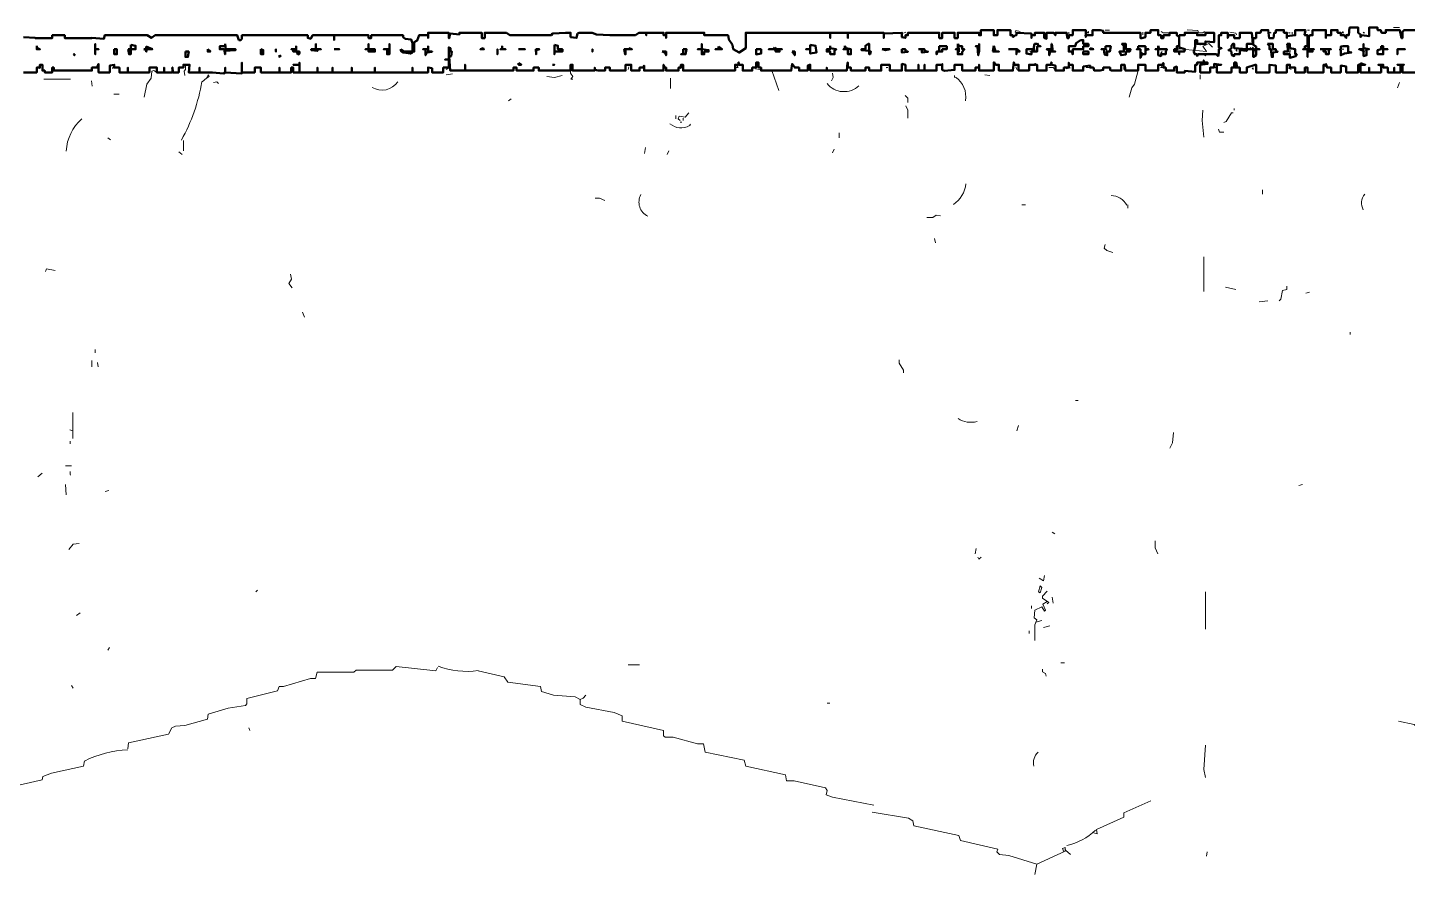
# Model space of a CAD drawing. Header units: metres. Extents: x 0.1 to 48.1, y 1.3 to 34.5.
# Drawn here: x 5.58 to 16.18, y 27.83 to 34.31 of the extents above; entities that cross this region are included whole.
import ezdxf

# ---------------------------------------------------------------- set-up
doc = ezdxf.new("R2010")
doc.units = ezdxf.units.M
for name, color, linetype, lineweight in [('P2D_GRAMMES', 7, 'Continuous', 18), ('P2D_MIKRA', 8, 'Continuous', 13), ('P2D_TOIXOI', 7, 'Continuous', 50), ('P2D_TOXA', 7, 'Continuous', 18)]:
    doc.layers.add(name, color=color, linetype=linetype, lineweight=lineweight)

msp = doc.modelspace()

# ---------------------------------------------------------------- linework, layer by layer
at = {"layer": 'P2D_GRAMMES'}
for p, q in [((14.690332, 34.270121), (14.690332, 34.196911)), ((14.726237, 34.157016), (14.726237, 34.11712)), ((11.293691, 33.979186), (11.346885, 33.82788)), ((12.698129, 33.940916), (12.698129, 33.927618)), ((5.907827, 33.914043), (5.701702, 33.914043)), ((10.662016, 33.555262), (10.668665, 33.56856)), ((6.774083, 33.442225), (6.774083, 33.362435)), ((14.028735, 32.950183), (14.028735, 32.923586)), ((5.923683, 31.354372), (5.923683, 31.154895)), ((14.624463, 29.977984), (14.624463, 29.692068)), ((13.368246, 29.75856), (13.322375, 29.74725)), ((12.734576, 28.095592), (12.738565, 28.083623)), ((13.328351, 27.890131), (13.315075, 27.810165))]:
    msp.add_line(p, q, dxfattribs=at)
for points in [[(14.283722, 34.280026), (14.299136, 34.270121), (14.405524, 34.270121)], [(14.624948, 34.173639), (14.605, 34.16699), (14.631597, 34.125013), (14.418822, 34.147042), (14.398874, 34.133743)], [(14.585052, 34.173639), (14.585052, 34.180288), (14.585052, 34.173639)], [(14.624948, 34.173639), (14.651545, 34.186937), (14.678141, 34.16034)], [(6.569384, 33.966027), (6.546152, 33.980812), (6.532853, 33.974162), (6.526204, 33.920969), (6.492958, 33.874424), (6.47301, 33.774686)], [(6.951754, 33.920969), (6.965052, 33.947565), (6.971702, 33.934267), (6.951754, 33.920969), (6.918508, 33.894372)], [(14.106974, 33.979186), (14.079712, 33.874424), (14.059764, 33.847827), (14.039817, 33.774686)], [(14.605, 33.674948), (14.598351, 33.595157), (14.611649, 33.468822)], [(14.611649, 32.55123), (14.611139, 32.464791), (14.611139, 32.285262)], [(7.596728, 32.418246), (7.603377, 32.378351), (7.583429, 32.345105), (7.610026, 32.311859)], [(5.923683, 31.214738), (5.901178, 31.221387), (5.901178, 31.221387)], [(14.238924, 30.370288), (14.238924, 30.317094), (14.259241, 30.27055)], [(13.388194, 30.104319), (13.381545, 30.064424), (13.348298, 30.084372), (13.348298, 30.084372)], [(13.408141, 29.904843), (13.374895, 29.884895), (13.394843, 29.838351), (13.388194, 29.831702), (13.368246, 29.862756), (13.315052, 29.838351), (13.308403, 29.778508), (13.328351, 29.765209), (13.315075, 29.725314), (13.315075, 29.605628)], [(13.408141, 29.984634), (13.374038, 29.944738), (13.374038, 29.93144), (13.42144, 29.898194), (13.408141, 29.885726), (13.415219, 29.892362)], [(6.346675, 28.774476), (6.353325, 28.821021), (6.659188, 28.887513), (6.685785, 28.934058), (6.712382, 28.947356), (6.785524, 28.954005), (6.958403, 29.00055), (6.965052, 29.040445), (7.117984, 29.08699), (7.250969, 29.106937), (7.260241, 29.120236), (7.260241, 29.160131), (7.49699, 29.219974), (7.510288, 29.25322), (7.543534, 29.25322), (7.74966, 29.313063), (7.789555, 29.313063), (7.802853, 29.362932), (8.08212, 29.362932), (8.102068, 29.378337), (8.381335, 29.378337), (8.407932, 29.406152), (8.713796, 29.372906), (8.727094, 29.399503)], [(9.039607, 29.372906), (9.239084, 29.326361), (9.265681, 29.286466), (9.518351, 29.25322), (9.525, 29.213325), (9.618089, 29.186728), (9.784319, 29.173429), (9.821887, 29.153482)], [(9.86411, 29.186728), (9.844162, 29.162717), (9.821887, 29.153482)], [(9.821887, 29.153482), (9.821887, 29.113586), (9.86411, 29.093639), (10.083534, 29.053743), (10.143377, 29.027147), (10.143377, 28.987251), (10.462582, 28.91411), (10.462582, 28.874215), (10.475838, 28.86294), (10.535681, 28.86294), (10.721859, 28.812234), (10.768403, 28.812234), (10.781702, 28.74788), (11.080916, 28.688037), (11.094215, 28.641492), (11.400079, 28.575), (11.406728, 28.529362), (11.466571, 28.529362), (11.705942, 28.475262), (11.719241, 28.455314), (11.712592, 28.422068), (11.759136, 28.40212), (12.078298, 28.342277)], [(16.107723, 28.987251), (16.227408, 28.960654), (16.240707, 28.947356), (16.400288, 28.900812), (16.406937, 28.887513), (16.393639, 28.874215), (16.367042, 28.880864)], [(3.78157, 27.856885), (4.072644, 27.943325), (4.099241, 27.963272), (4.10589, 27.995038), (4.159084, 27.995038), (4.385157, 28.043063), (4.398455, 28.089607), (4.717618, 28.169398), (4.724267, 28.209293), (4.764162, 28.229241), (5.03678, 28.289084), (5.043429, 28.328979), (5.176414, 28.375524), (5.335995, 28.40212), (5.362592, 28.461963), (5.688403, 28.535105), (5.695052, 28.561702), (5.761545, 28.588298), (6.007565, 28.641492), (6.014215, 28.681387)], [(14.206047, 28.375524), (13.998138, 28.282435), (13.998138, 28.249188), (13.787147, 28.156099), (13.793796, 28.122853), (13.767199, 28.129503)], [(12.065, 28.289084), (12.344267, 28.242539), (12.377513, 28.222592), (12.384162, 28.182696), (12.729921, 28.109555), (12.74322, 28.06966), (13.029136, 28.003168), (13.022487, 27.98322), (13.042435, 27.963272), (13.115576, 27.956623), (13.328351, 27.890131)], [(13.536754, 27.984859), (13.527827, 28.009817), (13.547775, 28.016466), (13.547775, 27.989869), (13.328351, 27.890131)], [(13.547775, 28.009817), (13.550435, 27.996518), (13.58767, 27.963272)]]:
    msp.add_lwpolyline(points, dxfattribs=at)
msp.add_lwpolyline([(13.354948, 30.024529), (13.341649, 29.977984), (13.354948, 29.971335), (13.368246, 30.01123)], close=True, dxfattribs=at)
at = {"layer": 'P2D_MIKRA'}
for p, q in [((12.324319, 34.273377), (12.304372, 34.266728)), ((13.57453, 34.273377), (13.57453, 34.260079)), ((13.853639, 34.28979), (13.886885, 34.28979)), ((14.14288, 34.273377), (14.14288, 34.253429)), ((15.289869, 34.273377), (15.289869, 34.260079)), ((16.067827, 34.309199), (16.114372, 34.309199)), ((12.736571, 34.153691), (12.736571, 34.120445)), ((13.308403, 34.133743), (13.275157, 34.127094)), ((13.315075, 34.147042), (13.315075, 34.133743)), ((13.866937, 34.147042), (13.860288, 34.113796)), ((14.292487, 34.127094), (14.279188, 34.107147)), ((15.143088, 34.153691), (15.143088, 34.133743)), ((15.269921, 34.16699), (15.276571, 34.127094)), ((15.402906, 34.153691), (15.429503, 34.133743)), ((15.848403, 34.133743), (15.841754, 34.113796)), ((14.851021, 34.027356), (14.85767, 33.99411)), ((5.672018, 34.020707), (5.672018, 33.99411)), ((8.840131, 33.954215), (8.793586, 33.947565)), ((10.196571, 34.007408), (10.189921, 33.987461)), ((10.514869, 33.920969), (10.514869, 33.841178)), ((10.595268, 34.014058), (10.595268, 33.99411)), ((11.167356, 33.99411), (11.200602, 33.987461)), ((12.929398, 33.947565), (12.969293, 33.940916)), ((13.16877, 34.007408), (13.175419, 33.987461)), ((13.58767, 34.000759), (13.554424, 33.99411)), ((13.707356, 34.002458), (13.740602, 34.002458)), ((13.998138, 34.014058), (13.998138, 33.987461)), ((14.585052, 33.947565), (14.585052, 33.914319)), ((15.256623, 34.000759), (15.28322, 33.987461)), ((6.067408, 33.901021), (6.074058, 33.861126)), ((16.114372, 33.887723), (16.101073, 33.847827)), ((6.240288, 33.798445), (6.280183, 33.798445)), ((9.292277, 33.761387), (9.27233, 33.748089)), ((10.557227, 33.635052), (10.557227, 33.608455)), ((10.612259, 33.615105), (10.612259, 33.595157)), ((10.588874, 33.583261), (10.602173, 33.583261)), ((11.811577, 33.502068), (11.811577, 33.462173)), ((6.193743, 33.462173), (6.213691, 33.448874)), ((10.322906, 33.389031), (10.316257, 33.342487)), ((6.738979, 33.355785), (6.765576, 33.335838)), ((10.502435, 33.362435), (10.489136, 33.335838)), ((11.772435, 33.375733), (11.759136, 33.349136)), ((15.063796, 33.06322), (15.063796, 33.029974)), ((13.215314, 32.950183), (13.241911, 32.950183)), ((12.543743, 32.690864), (12.550393, 32.657618)), ((14.77788, 32.318508), (14.85767, 32.29856)), ((15.422853, 32.278613), (15.396257, 32.271963)), ((7.689817, 32.125681), (7.703115, 32.085785)), ((15.103691, 32.21212), (15.037199, 32.205471)), ((15.735366, 31.972749), (15.735366, 31.952801)), ((6.097708, 31.839764), (6.097708, 31.813168)), ((6.071228, 31.753325), (6.071228, 31.70678)), ((6.113953, 31.740026), (6.120602, 31.70678)), ((13.627565, 31.447321), (13.647513, 31.447321)), ((13.188717, 31.254634), (13.175419, 31.214738)), ((5.905563, 31.134948), (5.905563, 31.115)), ((5.688403, 30.888927), (5.655157, 30.86233)), ((5.867932, 30.946484), (5.914476, 30.946484)), ((5.867932, 30.802487), (5.874581, 30.722696)), ((6.200393, 30.755942), (6.173796, 30.749293)), ((15.36966, 30.802487), (15.343063, 30.795838)), ((13.448037, 30.43678), (13.467984, 30.423482)), ((12.862906, 30.310445), (12.856257, 30.27055)), ((7.344058, 29.991283), (7.330759, 29.977984)), ((13.448037, 29.938089), (13.454686, 29.891545)), ((5.980969, 29.818403), (5.954372, 29.798455)), ((13.28764, 29.871597), (13.28764, 29.851649)), ((13.270606, 29.67877), (13.270606, 29.658822)), ((13.428089, 29.718665), (13.381545, 29.705366)), ((6.207042, 29.552435), (6.193743, 29.532487)), ((10.189921, 29.41945), (10.276361, 29.41945)), ((13.514529, 29.433372), (13.541126, 29.433372)), ((5.914476, 29.259869), (5.927775, 29.239921)), ((11.719241, 29.124391), (11.739188, 29.124391)), ((7.277565, 28.934058), (7.284215, 28.91411)), ((14.638246, 27.98322), (14.631597, 27.949974))]:
    msp.add_line(p, q, dxfattribs=at)
for points in [[(13.202016, 34.280026), (13.16877, 34.286675), (13.16212, 34.273377)], [(13.705486, 34.273377), (13.705486, 34.260079), (13.725404, 34.280026), (13.725404, 34.266728)], [(14.485314, 34.293325), (14.565105, 34.286675), (14.571754, 34.270121), (14.605, 34.270121), (14.618298, 34.280026)], [(14.811126, 34.273377), (14.85767, 34.266728), (14.864319, 34.253429)], [(15.123639, 34.273377), (15.11699, 34.270121), (15.130288, 34.270121)], [(15.269921, 34.266728), (15.263272, 34.270121), (15.276571, 34.270121)], [(15.422853, 34.28979), (15.409555, 34.28979), (15.422853, 34.28979)], [(15.682173, 34.280026), (15.675524, 34.270121), (15.688822, 34.270121)], [(15.841754, 34.273377), (15.835105, 34.270121), (15.848403, 34.270121)], [(13.998138, 34.16699), (13.998138, 34.147042), (14.026518, 34.140393)], [(14.85767, 34.133743), (14.866749, 34.140393), (14.866749, 34.127094)], [(14.970707, 34.16034), (14.964058, 34.142654), (14.977356, 34.142654)], [(14.984005, 34.16034), (15.003953, 34.147042), (14.997304, 34.113796)], [(15.273934, 34.127094), (15.273934, 34.113796), (15.273934, 34.127094)], [(15.688822, 34.142654), (15.675524, 34.142654), (15.688822, 34.142654)], [(14.139555, 34.120445), (14.132906, 34.104912), (14.146204, 34.104912)], [(6.233639, 34.000759), (6.232843, 34.007408), (6.232843, 33.99411)], [(6.789762, 34.014058), (6.789762, 33.987461), (6.778874, 33.974162), (6.785524, 33.940916)], [(8.812369, 34.020707), (8.812369, 34.000759), (8.793586, 33.987461)], [(9.684581, 33.940916), (9.624738, 33.927618), (9.564895, 33.934267)], [(9.747622, 34.000759), (9.747622, 33.960864), (9.764372, 33.934267), (9.751073, 33.914043), (9.764372, 33.914043)], [(11.027723, 34.014058), (11.034372, 34.002458), (11.021073, 34.002458)], [(11.759136, 33.960864), (11.765785, 33.927618), (11.752487, 33.901021)], [(12.178037, 34.000759), (12.184686, 34.002458), (12.171387, 34.002458)], [(13.42144, 34.002458), (13.454686, 34.002458), (13.467984, 33.987461)], [(14.285838, 34.014058), (14.292487, 34.002458), (14.279188, 34.002458)], [(14.698089, 34.000759), (14.704738, 34.002458), (14.69144, 34.002458)], [(14.984005, 33.99411), (14.991251, 34.000759), (14.991251, 33.987461)], [(15.549188, 34.007408), (15.531516, 34.014058), (15.531516, 34.000759)], [(7.004948, 33.887723), (7.031545, 33.894372), (7.044843, 33.881073)], [(12.31767, 33.787984), (12.338948, 33.768037), (12.338948, 33.734791)], [(12.324319, 33.708194), (12.338948, 33.674948), (12.338948, 33.615105)], [(10.655366, 33.655), (10.62877, 33.621754), (10.582225, 33.628403), (10.575576, 33.608455), (10.588874, 33.595157)], [(14.837723, 33.656351), (14.824424, 33.656351), (14.784529, 33.588508), (14.764581, 33.581859)], [(14.846101, 33.674948), (14.846101, 33.688246), (14.846101, 33.674948)], [(14.724686, 33.528665), (14.731335, 33.507609), (14.764581, 33.507609)], [(9.937251, 32.999075), (9.970497, 32.999075), (10.010393, 32.983429)], [(12.590288, 32.863743), (12.557042, 32.870393), (12.530445, 32.852169), (12.483901, 32.852169)], [(13.853639, 32.644319), (13.84699, 32.617723), (13.866937, 32.597775), (13.913482, 32.584476)], [(5.788141, 32.444843), (5.721649, 32.458141), (5.715, 32.438194)], [(15.251024, 32.325157), (15.251024, 32.29856), (15.216728, 32.291911), (15.203429, 32.225419), (15.190131, 32.21212)], [(12.271791, 31.759974), (12.271791, 31.733377), (12.304372, 31.680183), (12.304372, 31.660236)], [(14.378927, 31.20144), (14.372277, 31.121649), (14.35233, 31.081754)], [(5.905563, 30.902225), (5.905563, 30.882277), (5.907827, 30.875628)], [(5.974319, 30.35034), (5.927775, 30.343691), (5.894529, 30.303796)], [(12.876204, 30.243953), (12.882853, 30.230654), (12.902801, 30.243953)], [(13.374038, 29.386204), (13.374038, 29.366257), (13.394843, 29.352958), (13.401492, 29.33301)], [(14.624948, 28.801073), (14.611649, 28.614895), (14.624948, 28.555052)]]:
    msp.add_lwpolyline(points, dxfattribs=at)
at = {"layer": 'P2D_TOIXOI'}
for points in [[(16.237382, 34.28979), (16.150942, 34.28979), (16.137644, 34.276702), (16.137644, 34.229304), (16.130995, 34.229304), (16.117696, 34.28979), (16.009979, 34.28979), (16.009979, 34.270121), (15.978063, 34.270121), (15.971414, 34.28979), (15.946895, 34.28979), (15.946895, 34.309199), (15.881216, 34.309199), (15.881216, 34.243455), (15.825131, 34.250105), (15.814741, 34.236806), (15.814741, 34.256754), (15.798736, 34.270052), (15.798736, 34.309199), (15.732042, 34.309199), (15.725393, 34.25086), (15.70611, 34.25086), (15.70611, 34.230157), (15.692147, 34.25086), (15.663777, 34.25086), (15.663777, 34.270121), (15.638953, 34.270121), (15.638953, 34.28979), (15.589475, 34.28979), (15.589475, 34.25086), (15.549663, 34.25086), (15.549663, 34.229304), (15.549663, 34.229304), (15.549663, 34.28979), (15.447032, 34.28979), (15.447032, 34.25086), (15.426178, 34.25086), (15.419529, 34.236806), (15.419529, 34.142654), (15.446126, 34.142654), (15.459424, 34.142654), (15.447032, 34.142654), (15.447032, 34.125013), (15.409243, 34.125013), (15.409243, 34.084343), (15.409243, 34.084343), (15.409243, 34.142654), (15.372984, 34.142654), (15.388073, 34.143717), (15.388073, 34.165763), (15.409243, 34.165763), (15.409243, 34.25086), (15.386283, 34.25086), (15.392932, 34.28979), (15.346387, 34.28979), (15.339738, 34.28979), (15.314119, 34.28979), (15.314119, 34.250105), (15.251024, 34.243455), (15.251024, 34.229304), (15.251024, 34.229304), (15.251024, 34.270121), (15.22781, 34.270121), (15.22781, 34.28979), (15.165836, 34.28979), (15.165836, 34.270121), (15.15356, 34.270121), (15.146911, 34.229304), (15.113665, 34.229304), (15.107016, 34.28979), (15.053822, 34.28979), (15.047173, 34.270121), (15.013167, 34.270121), (15.013167, 34.229304), (14.991251, 34.229304), (14.991251, 34.176963), (15.013167, 34.163665), (15.013167, 34.142654), (15.040524, 34.142654), (15.040524, 34.142654), (15.013167, 34.142654), (15.013167, 34.097173), (14.993979, 34.084343), (14.991251, 34.084343), (14.991251, 34.142654), (14.94221, 34.142654), (14.94221, 34.130419), (14.887592, 34.137068), (14.887592, 34.104912), (14.846101, 34.104912), (14.846101, 34.090524), (14.827749, 34.097173), (14.821099, 34.130419), (14.801152, 34.137068), (14.824202, 34.150366), (14.824202, 34.170314), (14.834398, 34.183524), (14.846101, 34.183524), (14.846101, 34.150366), (14.94221, 34.143717), (14.94221, 34.183524), (14.98733, 34.183524), (14.980681, 34.270121), (14.887592, 34.270121), (14.887592, 34.229304), (14.860995, 34.229304), (14.854346, 34.229304), (14.846101, 34.229304), (14.846101, 34.25086), (14.801152, 34.25086), (14.795453, 34.230157), (14.795453, 34.270121), (14.745742, 34.270121), (14.745742, 34.25086), (14.726237, 34.25086), (14.726237, 34.183524), (14.726237, 34.183524), (14.726237, 34.157016), (14.747958, 34.150366), (14.726237, 34.143717), (14.726237, 34.11712), (14.721361, 34.090524), (14.708063, 34.104912), (14.660755, 34.104912), (14.660755, 34.104912), (14.624463, 34.104912), (14.624463, 34.097173), (14.621623, 34.104912), (14.568429, 34.104912), (14.560373, 34.090524), (14.560373, 34.104912), (14.541832, 34.104912), (14.535183, 34.12377), (14.546546, 34.163665), (14.546546, 34.213503), (14.560373, 34.213503), (14.560373, 34.183524), (14.624463, 34.183524), (14.624463, 34.20356), (14.690332, 34.196911), (14.690332, 34.250105), (14.690332, 34.256754), (14.690332, 34.270121), (14.624463, 34.270121), (14.624463, 34.25086), (14.611139, 34.25086), (14.611139, 34.25086), (14.560373, 34.25086), (14.560373, 34.270121), (14.465366, 34.270121), (14.465366, 34.25086), (14.423107, 34.25086), (14.423107, 34.157016), (14.468691, 34.143717), (14.462042, 34.125013), (14.423107, 34.125013), (14.423107, 34.104912), (14.423107, 34.104912), (14.423107, 34.125013), (14.384537, 34.125013), (14.384537, 34.142654), (14.404526, 34.142654), (14.404526, 34.165763), (14.423107, 34.165763), (14.423107, 34.236806), (14.404526, 34.250105), (14.404526, 34.270121), (14.349005, 34.270121), (14.349005, 34.25086), (14.30207, 34.25086), (14.30207, 34.229304), (14.283722, 34.229304), (14.283722, 34.25086), (14.262077, 34.25086), (14.262077, 34.28979), (14.216021, 34.28979), (14.202723, 34.29), (14.202723, 34.270121), (14.163451, 34.270121), (14.163451, 34.236806), (14.13623, 34.229304), (14.124794, 34.229304), (14.124794, 34.270121), (13.839158, 34.270121), (13.839158, 34.283351), (13.817068, 34.28979), (13.757225, 34.28979), (13.757225, 34.25086), (13.704031, 34.25086), (13.705486, 34.236806), (13.705486, 34.28979), (13.6052, 34.28979), (13.6052, 34.263403), (13.604293, 34.25086), (13.57453, 34.25086), (13.57453, 34.229304), (13.564398, 34.229304), (13.557749, 34.270121), (13.472639, 34.270121), (13.472639, 34.250105), (13.45801, 34.270121), (13.404817, 34.270121), (13.404817, 34.223508), (13.386587, 34.230157), (13.386587, 34.270121), (13.315075, 34.270121), (13.315075, 34.25086), (13.28764, 34.25086), (13.28764, 34.229304), (13.28764, 34.229304), (13.28764, 34.263403), (13.172153, 34.270052), (13.172153, 34.25086), (13.165445, 34.25086), (13.14567, 34.236806), (13.14567, 34.25086), (13.126242, 34.25086), (13.126242, 34.28979), (13.027257, 34.28979), (13.027257, 34.25086), (12.999019, 34.25086), (12.999019, 34.28979), (12.900351, 34.28979), (12.900351, 34.25086), (12.885459, 34.25086), (12.885459, 34.270121), (12.721903, 34.270121), (12.721903, 34.229304), (12.698129, 34.229304), (12.698129, 34.270121), (12.60327, 34.270121), (12.60327, 34.229304), (12.579321, 34.229304), (12.579321, 34.270121), (12.338948, 34.270121), (12.338948, 34.25086), (12.319997, 34.25086), (12.319997, 34.230157), (12.293068, 34.236806), (12.293068, 34.270052), (12.153815, 34.263403), (12.153815, 34.229304), (12.153815, 34.229304), (12.153815, 34.270121), (11.877872, 34.270121), (11.877872, 34.229304), (11.877872, 34.229304), (11.877872, 34.270121), (11.742742, 34.270121), (11.742742, 34.229304), (11.742742, 34.229304), (11.742742, 34.270121), (11.68267, 34.270121), (11.669372, 34.270121), (11.093865, 34.270121), (11.093865, 34.223508), (11.093865, 34.210209), (11.093865, 34.150366), (11.044346, 34.11712), (10.997801, 34.143717), (10.991152, 34.176963), (10.964555, 34.216859), (10.957906, 34.25086), (10.774975, 34.25086), (10.774975, 34.270121), (10.612259, 34.270121), (10.612259, 34.270121), (10.577792, 34.270121), (10.577792, 34.270121), (10.481208, 34.270121), (10.481208, 34.230157), (10.479162, 34.25086), (10.462582, 34.25086), (10.462582, 34.270121), (10.329555, 34.270121), (10.329555, 34.25086), (10.329555, 34.25086), (10.329555, 34.270121), (10.273037, 34.270121), (10.24644, 34.25086), (10.049924, 34.25086), (10.049924, 34.250105), (9.947225, 34.256754), (9.913979, 34.270121), (9.814241, 34.270121), (9.800942, 34.263403), (9.794293, 34.230157), (9.747622, 34.236806), (9.747622, 34.270121), (9.711028, 34.270121), (9.711028, 34.270052), (9.608115, 34.263403), (9.601466, 34.250105), (9.594817, 34.25086), (9.282304, 34.25086), (9.255707, 34.270121), (9.088974, 34.270121), (9.088974, 34.229304), (9.065539, 34.229304), (9.065539, 34.270121), (9.050983, 34.270121), (9.050983, 34.270121), (8.893879, 34.270121), (8.893879, 34.256754), (8.823508, 34.263403), (8.816859, 34.229304), (8.812369, 34.229304), (8.812369, 34.270121), (8.653872, 34.270121), (8.653872, 34.229304), (8.653872, 34.229304), (8.653872, 34.25086), (8.584136, 34.25086), (8.570838, 34.210209), (8.547946, 34.196911), (8.547946, 34.125013), (8.533695, 34.125013), (8.533695, 34.190262), (8.524293, 34.216859), (8.477749, 34.223508), (8.461166, 34.236806), (8.461166, 34.25086), (8.382905, 34.25086), (8.382905, 34.25086), (8.216855, 34.25086), (8.216855, 34.229304), (8.196058, 34.229304), (8.196058, 34.25086), (8.103428, 34.25086), (8.103428, 34.25086), (7.931516, 34.25086), (7.931516, 34.213503), (7.931516, 34.213503), (7.931516, 34.25086), (7.766283, 34.25086), (7.752984, 34.223508), (7.728807, 34.230157), (7.728807, 34.25086), (7.687044, 34.25086), (7.687044, 34.25086), (7.223319, 34.25086), (7.223319, 34.223508), (7.214398, 34.213503), (7.201099, 34.213503), (7.187801, 34.25086), (6.919173, 34.25086), (6.919173, 34.25086), (6.625351, 34.25086), (6.625351, 34.25086), (6.556126, 34.25086), (6.529529, 34.230157), (6.496283, 34.25086), (6.170471, 34.25086), (6.163822, 34.223508), (6.071228, 34.230157), (6.071228, 34.229304), (5.923683, 34.229304), (5.923683, 34.229304), (5.863362, 34.229304), (5.863362, 34.25086), (5.766555, 34.25086), (5.766555, 34.229304), (5.634855, 34.229304), (5.634855, 34.230157), (5.545031, 34.236806)], [(5.545031, 33.966027), (5.64819, 33.966027), (5.64819, 34.002458), (5.672018, 34.002458), (5.672018, 34.023907), (5.691923, 34.023907), (5.691923, 33.979186), (5.709636, 33.979186), (5.709636, 33.966027), (5.766555, 33.966027), (5.766555, 34.002458), (5.778168, 34.002458), (5.778168, 33.979186), (6.071228, 33.979186), (6.071228, 34.002458), (6.110628, 34.002458), (6.123299, 34.030681), (6.123299, 33.966027), (6.209018, 33.966027), (6.209018, 34.017382), (6.243696, 34.024031), (6.243696, 34.002458), (6.282421, 34.002458), (6.282421, 33.966027), (6.348213, 33.966027), (6.348213, 34.002458), (6.348213, 34.002458), (6.348213, 33.966027), (6.513423, 33.966027), (6.513423, 34.002458), (6.549476, 34.002458), (6.569384, 34.004084), (6.569384, 33.966027), (6.625351, 33.966027), (6.625351, 34.002458), (6.625351, 34.002458), (6.625351, 33.966027), (6.690895, 33.966027), (6.690895, 34.002458), (6.68911, 34.002458), (6.695759, 33.966027), (6.739093, 33.966027), (6.739093, 34.002458), (6.774083, 34.002458), (6.774083, 34.023907), (6.789762, 34.023907), (6.789762, 34.023907), (6.822094, 34.023907), (6.815445, 33.966027), (6.898339, 33.966027), (6.898339, 34.002458), (6.898339, 34.002458), (6.898339, 33.964188), (6.915183, 33.966027), (6.997241, 33.966027), (6.997241, 33.964188), (7.081414, 33.957539), (7.095657, 33.964188), (7.095657, 34.002458), (7.095657, 34.002458), (7.095657, 33.964188), (7.223319, 33.957539), (7.223319, 34.040578), (7.223319, 34.040578), (7.223319, 33.966027), (7.260241, 33.966027), (7.260241, 33.966027), (7.322073, 33.966027), (7.322073, 34.002458), (7.369438, 34.002458), (7.369438, 34.002458), (7.369438, 34.002458), (7.369438, 33.966027), (7.512033, 33.966027), (7.512033, 34.002458), (7.512033, 34.002458), (7.512033, 33.966027), (7.602152, 33.966027), (7.602152, 34.002458), (7.617981, 34.002458), (7.617981, 33.966027), (7.665569, 33.966027), (7.665569, 34.023907), (7.617981, 34.023907), (7.617981, 34.023907), (7.665569, 34.023907), (7.665569, 34.040578), (7.665569, 34.040578), (7.665569, 33.966027), (7.8031, 33.966027), (7.8031, 34.002458), (7.8031, 34.002458), (7.8031, 33.966027), (7.920184, 33.966027), (7.920184, 34.002458), (7.920184, 34.002458), (7.920184, 33.966027), (8.067872, 33.966027), (8.067872, 34.002458), (8.067872, 34.002458), (8.067872, 33.966027), (8.244826, 33.966027), (8.244826, 34.002458), (8.244826, 34.002458), (8.244826, 33.966027), (8.533695, 33.966027), (8.533695, 34.002458), (8.533695, 34.002458), (8.533695, 33.966027), (8.653872, 33.966027), (8.653872, 34.004084), (8.68463, 33.997435), (8.68463, 33.966027), (8.770314, 33.966027), (8.770314, 34.002458), (8.812369, 34.002458), (8.812369, 34.063927), (8.783613, 34.063827), (8.812369, 34.063827), (8.812369, 34.157016), (8.825994, 34.150366), (8.825994, 34.125013), (8.836806, 34.125013), (8.830157, 34.090524), (8.816859, 34.083874), (8.823508, 33.979186), (8.937716, 33.979186), (8.937716, 34.023907), (8.937716, 34.023907), (8.937716, 33.979186), (9.309499, 33.979186), (9.309499, 34.002458), (9.333553, 34.002458), (9.333553, 33.979186), (9.46448, 33.979186), (9.46448, 34.002458), (9.503889, 34.002458), (9.503889, 33.979186), (9.747622, 33.979186), (9.747622, 34.010733), (9.747749, 34.023907), (9.763633, 34.023907), (9.763633, 33.979186), (9.934402, 33.979186), (9.934402, 34.002458), (9.934402, 34.002458), (9.934402, 33.984136), (9.960524, 33.979186), (10.013717, 33.979186), (10.013717, 34.002458), (10.049924, 34.002458), (10.049924, 33.979186), (10.170739, 33.979186), (10.170739, 34.023907), (10.214579, 34.023907), (10.214579, 33.979186), (10.278261, 33.979186), (10.278261, 34.002458), (10.306283, 34.002458), (10.312932, 34.017382), (10.312932, 33.979186), (10.462582, 33.979186), (10.462582, 34.024031), (10.472513, 34.002458), (10.481208, 34.002458), (10.481208, 33.979186), (10.577792, 33.979186), (10.577792, 34.002458), (10.595268, 34.002458), (10.595268, 34.023907), (10.612259, 34.023907), (10.612259, 33.979186), (11.011099, 33.979186), (11.011099, 34.023907), (11.039121, 34.023907), (11.039121, 34.043979), (11.044346, 34.023907), (11.070635, 34.023907), (11.070635, 33.979186), (11.144084, 33.979186), (11.144084, 34.002458), (11.173022, 34.002458), (11.173022, 34.040578), (11.192744, 34.040578), (11.192744, 34.002458), (11.211269, 34.002458), (11.211269, 33.979186), (11.443298, 33.979186), (11.449948, 34.030681), (11.469895, 34.002458), (11.503141, 34.002458), (11.503141, 33.979186), (11.569634, 33.979186), (11.569634, 34.017382), (11.582932, 34.023907), (11.589581, 34.023907), (11.589581, 33.979186), (11.715218, 33.979186), (11.715218, 34.002458), (11.715218, 34.002458), (11.715218, 33.979186), (11.868848, 33.979186), (11.875497, 34.040578), (11.877872, 34.040578), (11.877872, 34.002458), (11.902094, 34.002458), (11.902094, 33.979186), (12.013297, 33.979186), (12.013297, 34.002458), (12.041728, 34.002458), (12.041728, 33.979186), (12.134817, 33.979186), (12.134817, 34.023907), (12.199409, 34.023907), (12.199409, 33.979186), (12.271791, 33.979186), (12.271791, 33.979186), (12.293068, 33.979186), (12.293068, 34.030681), (12.319997, 34.024031), (12.319997, 33.979186), (12.419403, 33.979186), (12.419403, 34.023907), (12.419403, 34.023907), (12.419403, 33.979186), (12.466879, 33.979186), (12.466879, 34.023907), (12.466879, 34.023907), (12.466879, 33.979186), (12.559855, 33.979186), (12.559855, 34.023907), (12.60327, 34.023907), (12.60327, 34.030681), (12.60327, 34.010733), (12.60327, 33.984136), (12.620209, 33.977487), (12.698129, 33.984136), (12.698129, 34.023907), (12.756103, 34.023907), (12.756103, 34.023907), (12.756103, 34.023907), (12.756103, 33.979186), (12.857617, 33.979186), (12.857617, 34.002458), (12.885459, 34.002458), (12.885459, 34.023907), (12.885459, 34.023907), (12.885459, 33.979186), (12.999019, 33.979186), (12.999019, 34.023907), (12.999019, 34.023907), (12.999019, 34.043979), (13.012513, 34.023907), (13.037959, 34.023907), (13.037959, 33.979186), (13.145497, 33.979186), (13.152147, 34.043979), (13.158796, 34.023907), (13.188973, 34.023907), (13.188973, 33.979186), (13.270606, 33.979186), (13.270606, 34.023907), (13.315075, 34.023907), (13.315075, 34.030681), (13.318377, 34.023907), (13.330906, 34.023907), (13.330906, 33.979186), (13.404817, 33.979186), (13.404817, 34.023907), (13.438063, 34.023907), (13.441387, 34.043979), (13.441387, 34.024031), (13.472639, 34.017382), (13.472639, 33.979186), (13.537801, 33.979186), (13.537801, 34.002458), (13.57453, 34.002458), (13.57453, 34.040578), (13.57453, 34.040578), (13.57453, 34.023907), (13.6052, 34.023907), (13.6052, 33.979186), (13.686162, 33.979186), (13.686162, 34.010733), (13.738145, 34.017382), (13.738145, 34.002458), (13.763874, 34.002458), (13.770524, 33.979186), (13.817068, 33.979186), (13.839158, 33.984136), (13.839158, 34.002458), (13.891872, 34.002458), (13.891872, 34.002458), (13.891872, 34.002458), (13.891872, 33.984136), (13.903508, 33.979186), (13.977757, 33.979186), (13.977757, 34.023907), (14.003246, 34.023907), (14.009895, 33.979186), (14.106974, 33.979186), (14.106974, 34.023907), (14.163451, 34.023907), (14.163451, 33.979186), (14.262077, 33.979186), (14.262077, 34.023907), (14.295812, 34.023907), (14.30207, 34.03733), (14.30207, 34.002458), (14.319084, 34.002458), (14.319084, 33.979186), (14.384537, 33.979186), (14.384537, 34.004084), (14.404526, 34.010733), (14.404526, 33.966027), (14.465366, 33.966027), (14.465366, 33.977487), (14.546546, 33.970838), (14.546546, 34.023907), (14.560373, 34.023907), (14.560373, 34.040578), (14.611139, 34.040578), (14.611139, 34.057277), (14.614974, 34.040578), (14.641571, 34.040578), (14.641571, 34.030681), (14.585052, 34.024031), (14.585052, 33.966027), (14.660755, 33.966027), (14.660755, 34.002458), (14.690332, 34.002458), (14.690332, 34.030681), (14.745742, 34.024031), (14.745742, 34.023907), (14.711132, 34.023907), (14.711132, 33.966027), (14.824202, 33.966027), (14.824202, 34.002458), (14.846101, 34.002458), (14.846101, 34.040578), (14.860995, 34.040578), (14.867644, 34.002458), (14.887592, 34.002458), (14.887592, 33.966027), (14.94221, 33.966027), (14.94221, 34.004084), (15.007277, 34.023907), (15.013167, 34.023907), (15.013167, 33.966027), (15.116325, 33.966027), (15.116325, 34.024031), (15.165836, 34.017382), (15.165836, 33.966027), (15.251024, 33.966027), (15.251024, 34.023907), (15.273934, 34.023907), (15.273934, 34.002458), (15.314119, 34.002458), (15.314119, 33.966027), (15.388073, 33.966027), (15.388073, 34.002458), (15.409243, 34.002458), (15.409243, 33.966027), (15.531516, 33.966027), (15.531516, 34.023907), (15.549663, 34.023907), (15.549663, 34.030681), (15.559162, 34.002458), (15.589475, 34.002458), (15.589475, 33.966027), (15.663777, 33.966027), (15.663777, 34.017382), (15.70611, 34.010733), (15.70611, 33.966027), (15.798736, 33.966027), (15.798736, 34.023907), (15.814741, 34.023907), (15.814741, 33.966027), (15.881216, 33.966027), (15.881216, 34.002458), (15.881216, 34.002458), (15.881216, 33.966027), (15.973163, 33.966027), (15.973163, 34.017382), (15.951466, 34.023907), (15.990757, 34.023907), (15.990757, 34.002458), (16.024607, 34.002458), (16.024607, 33.966027), (16.074476, 33.966027), (16.074476, 34.002458), (16.074476, 34.002458), (16.074476, 33.966027), (16.123137, 33.966027), (16.123137, 34.023907), (16.099411, 34.023907), (16.099411, 34.023907), (16.150942, 34.023907), (16.137644, 34.024031), (16.137644, 33.966027), (16.237382, 33.966027)]]:
    msp.add_lwpolyline(points, dxfattribs=at)
for points in [[(5.64819, 34.170314), (5.651832, 34.150366), (5.67178, 34.142654), (5.64819, 34.142654)], [(6.097708, 34.183524), (6.097708, 34.183524), (6.097708, 34.142654), (6.123299, 34.142654), (6.123299, 34.142654), (6.097708, 34.142654), (6.097708, 34.104912), (6.097708, 34.104912)], [(6.243696, 34.142654), (6.26356, 34.142654), (6.26356, 34.104912), (6.243696, 34.104912)], [(6.35, 34.142654), (6.369329, 34.142654), (6.369329, 34.104912), (6.356649, 34.104912)], [(6.369329, 34.176963), (6.407409, 34.170314), (6.407409, 34.142654), (6.369329, 34.142654)], [(6.469686, 34.142654), (6.488341, 34.142654), (6.488341, 34.12377), (6.489634, 34.137068)], [(6.488341, 34.163665), (6.536178, 34.142654), (6.488341, 34.142654)], [(6.961728, 34.143717), (6.981675, 34.125013), (6.961728, 34.125013)], [(7.095657, 34.183613), (7.101361, 34.142654), (7.175453, 34.142654), (7.175453, 34.137068), (7.095657, 34.130419), (7.095657, 34.104912), (7.094712, 34.104912), (7.088063, 34.142654), (7.053154, 34.142654), (7.053154, 34.165763), (7.095657, 34.165763)], [(7.369438, 34.143717), (7.388, 34.137068), (7.388, 34.104912), (7.369438, 34.104912)], [(7.485076, 34.142654), (7.485076, 34.142654), (7.485076, 34.125013), (7.485076, 34.125013)], [(7.639327, 34.165763), (7.639327, 34.165763), (7.639327, 34.125013), (7.665569, 34.125013), (7.665569, 34.110471), (7.653246, 34.103822), (7.646597, 34.125013), (7.617981, 34.125013), (7.617981, 34.142654), (7.602152, 34.142654), (7.602152, 34.142654), (7.639327, 34.142654)], [(7.791543, 34.183524), (7.791543, 34.183524), (7.791543, 34.142654), (7.830482, 34.142654), (7.830482, 34.142654), (7.8031, 34.142654), (7.8031, 34.130419), (7.756016, 34.137068), (7.756016, 34.142654), (7.791543, 34.142654)], [(7.931516, 34.142654), (7.972408, 34.142654), (7.972408, 34.142654), (7.931516, 34.142654)], [(8.196058, 34.183524), (8.196058, 34.183524), (8.196058, 34.142654), (8.171885, 34.142654), (8.185183, 34.142654), (8.196058, 34.142654)], [(8.196058, 34.142654), (8.244826, 34.142654), (8.244826, 34.125013), (8.196058, 34.125013)], [(8.356358, 34.183524), (8.356358, 34.183524), (8.356358, 34.104912), (8.338669, 34.104912), (8.338669, 34.142654), (8.311518, 34.142654), (8.311518, 34.142654), (8.356358, 34.142654)], [(8.444503, 34.143717), (8.471099, 34.125013), (8.533695, 34.125013), (8.533695, 34.11712), (8.517644, 34.110471), (8.46445, 34.11712), (8.444503, 34.130419)], [(8.653872, 34.165763), (8.653872, 34.165763), (8.653872, 34.125013), (8.68463, 34.125013), (8.68463, 34.12377), (8.643979, 34.11712), (8.634537, 34.097173), (8.634537, 34.142654), (8.61393, 34.142654), (8.61393, 34.142654), (8.653872, 34.142654)], [(9.076178, 34.150366), (9.082827, 34.142654), (9.05623, 34.142654)], [(9.186281, 34.142654), (9.186281, 34.142654), (9.186281, 34.104912), (9.186281, 34.104912)], [(9.221516, 34.165763), (9.221516, 34.165763), (9.221516, 34.143717), (9.249058, 34.142654), (9.209162, 34.142654), (9.221516, 34.143717)], [(9.348634, 34.142654), (9.399339, 34.142654), (9.399339, 34.142654), (9.348634, 34.142654)], [(9.48178, 34.142654), (9.508377, 34.142654), (9.482839, 34.137068), (9.482839, 34.103822)], [(9.62376, 34.176963), (9.651479, 34.170314), (9.651479, 34.142654), (9.685932, 34.142654), (9.685932, 34.125013), (9.62376, 34.125013), (9.62376, 34.104912), (9.62376, 34.104912)], [(9.916195, 34.142654), (9.916195, 34.142654), (9.916195, 34.125013), (9.916195, 34.125013)], [(10.195116, 34.150366), (10.219843, 34.142654), (10.170739, 34.142654), (10.170739, 34.104912), (10.166649, 34.104912), (10.16, 34.142654), (10.195116, 34.142654)], [(10.612259, 34.142654), (10.638743, 34.142654), (10.632094, 34.104912), (10.595268, 34.104912), (10.595268, 34.104912), (10.612259, 34.104912)], [(10.755992, 34.183524), (10.755992, 34.183524), (10.755992, 34.143717), (10.808364, 34.137068), (10.808364, 34.125013), (10.774975, 34.125013), (10.774975, 34.104912), (10.755992, 34.104912), (10.755992, 34.142654), (10.725183, 34.142654), (10.755992, 34.143717)], [(10.885535, 34.163665), (10.911361, 34.142654), (10.85992, 34.142654), (10.85992, 34.142654), (10.885535, 34.142654)], [(11.173022, 34.142654), (11.211269, 34.142654), (11.211269, 34.110471), (11.173022, 34.103822)], [(11.316963, 34.157016), (11.323613, 34.142654), (11.372651, 34.142654), (11.372651, 34.142654), (11.353472, 34.142654), (11.353472, 34.125013), (11.323613, 34.125013), (11.316963, 34.142654), (11.270419, 34.142654), (11.270419, 34.142654), (11.310314, 34.142654)], [(11.589581, 34.176963), (11.629476, 34.170314), (11.636126, 34.11712), (11.589581, 34.110471), (11.589581, 34.142654), (11.55615, 34.142654), (11.55615, 34.142654), (11.589581, 34.142654)], [(11.742742, 34.170314), (11.742513, 34.150366), (11.789058, 34.143717), (11.775759, 34.137068), (11.775759, 34.104912), (11.742742, 34.104912), (11.742742, 34.125013), (11.715218, 34.125013), (11.715218, 34.142654), (11.742742, 34.142654)], [(11.85555, 34.170314), (11.862199, 34.150366), (11.902094, 34.143717), (11.902094, 34.104912), (11.877872, 34.104912), (11.877872, 34.142654), (11.842251, 34.142654), (11.85555, 34.143717)], [(12.035079, 34.183524), (12.041728, 34.183524), (12.041728, 34.130419), (11.981885, 34.137068), (11.981885, 34.142654), (12.013297, 34.142654), (12.013297, 34.170314)], [(12.141466, 34.142654), (12.199409, 34.142654), (12.199409, 34.143717), (12.168063, 34.137068)], [(12.293068, 34.142654), (12.319997, 34.142654), (12.319997, 34.125013), (12.338948, 34.125013), (12.338948, 34.12377), (12.293068, 34.11712)], [(12.419403, 34.142654), (12.466879, 34.142654), (12.466879, 34.130419), (12.493874, 34.12377), (12.44733, 34.11712), (12.44733, 34.142654), (12.419403, 34.142654)], [(12.579321, 34.165763), (12.637894, 34.165763), (12.637894, 34.142654), (12.60327, 34.142654), (12.60327, 34.125013), (12.567016, 34.125013), (12.559855, 34.103822), (12.559855, 34.125013), (12.579321, 34.125013)], [(12.721903, 34.183613), (12.733246, 34.165763), (12.756103, 34.165763), (12.756103, 34.142654), (12.773141, 34.142654), (12.756103, 34.12377), (12.756103, 34.104912), (12.721903, 34.104912), (12.721903, 34.143717), (12.706649, 34.142654), (12.721903, 34.142654)], [(12.885459, 34.183524), (12.885459, 34.183524), (12.885459, 34.130419), (12.879529, 34.097173), (12.87288, 34.163665), (12.859581, 34.165763), (12.885459, 34.165763)], [(12.999215, 34.170314), (13.012513, 34.125013), (13.037959, 34.125013), (13.037959, 34.125013), (12.992565, 34.125013)], [(13.111401, 34.142654), (13.178743, 34.142654), (13.198691, 34.125013), (13.172153, 34.125013), (13.172153, 34.104912), (13.172153, 34.104912), (13.172153, 34.142654), (13.111401, 34.142654)], [(13.330906, 34.190262), (13.344974, 34.165763), (13.358272, 34.165763), (13.330906, 34.163665), (13.330906, 34.125013), (13.28764, 34.125013), (13.28764, 34.103822), (13.249904, 34.110471), (13.249904, 34.142654), (13.305079, 34.142654), (13.311728, 34.183524), (13.330906, 34.183524)], [(13.441387, 34.183524), (13.444712, 34.183524), (13.451361, 34.125013), (13.472639, 34.125013), (13.472639, 34.125013), (13.431414, 34.125013), (13.424764, 34.097173), (13.424764, 34.137068), (13.404817, 34.142654), (13.441387, 34.142654)], [(13.664136, 34.213503), (13.686162, 34.213503), (13.686162, 34.183524), (13.725404, 34.183524), (13.725404, 34.165763), (13.686162, 34.165763), (13.686162, 34.142654), (13.6052, 34.142654), (13.6052, 34.103822), (13.597644, 34.125013), (13.57453, 34.125013), (13.57453, 34.165763), (13.624241, 34.165763), (13.63089, 34.190262)], [(13.738145, 34.150366), (13.763874, 34.142654), (13.738145, 34.142654)], [(13.856963, 34.165763), (13.891872, 34.165763), (13.891872, 34.165763), (13.896859, 34.165763), (13.890209, 34.125013), (13.870262, 34.125013), (13.870262, 34.097173), (13.850314, 34.103822), (13.843665, 34.142654), (13.823717, 34.142654), (13.823717, 34.142654), (13.856963, 34.142654)], [(14.013589, 34.183524), (14.013589, 34.183524), (14.013589, 34.142654), (14.049791, 34.142654), (14.043141, 34.125013), (14.013589, 34.125013), (14.013589, 34.103822), (13.976649, 34.097173), (13.963351, 34.125013), (13.998138, 34.125013), (13.998138, 34.170314), (13.983298, 34.183524), (14.013589, 34.183524)], [(14.106974, 34.165763), (14.163451, 34.165763), (14.163451, 34.142654), (14.189424, 34.142654), (14.163451, 34.137068), (14.163451, 34.104912), (14.13623, 34.104912), (14.124794, 34.077225), (14.124794, 34.142654), (14.096335, 34.142654), (14.106974, 34.143717)], [(14.262077, 34.170314), (14.269215, 34.142654), (14.319084, 34.142654), (14.319084, 34.142654), (14.329058, 34.142654), (14.319084, 34.130419), (14.319084, 34.104912), (14.283722, 34.104912), (14.283722, 34.090524), (14.262077, 34.097173), (14.262077, 34.142654), (14.238924, 34.142654), (14.238924, 34.142654), (14.262077, 34.142654)], [(15.100366, 34.183524), (15.143088, 34.183524), (15.143088, 34.142654), (15.165836, 34.142654), (15.165836, 34.130419), (15.180157, 34.12377), (15.143088, 34.11712), (15.143088, 34.084343), (15.133613, 34.084343), (15.126963, 34.142654), (15.116325, 34.142654), (15.116325, 34.170314)], [(15.253298, 34.183524), (15.273934, 34.183524), (15.273934, 34.150366), (15.314119, 34.143717), (15.314119, 34.104912), (15.32644, 34.104912), (15.319791, 34.090524), (15.273934, 34.077225), (15.273934, 34.104912), (15.22781, 34.104912), (15.22781, 34.125013), (15.259948, 34.125013)], [(15.505969, 34.142654), (15.589475, 34.142654), (15.589475, 34.142654), (15.571986, 34.142654), (15.571986, 34.104912), (15.549663, 34.104912), (15.549663, 34.125013), (15.531516, 34.125013), (15.531516, 34.142654), (15.505969, 34.142654)], [(15.678848, 34.165763), (15.722068, 34.165763), (15.722068, 34.12377), (15.74534, 34.11712), (15.692147, 34.110471), (15.663777, 34.097173), (15.663777, 34.130419), (15.658901, 34.142654), (15.663777, 34.142654), (15.663777, 34.163665)], [(15.838904, 34.183524), (15.838904, 34.183524), (15.838904, 34.150366), (15.881216, 34.143717), (15.881216, 34.142654), (15.862004, 34.142654), (15.862004, 34.097173), (15.838904, 34.090524), (15.838904, 34.130419), (15.805183, 34.142654), (15.838904, 34.142654)], [(15.973163, 34.165763), (15.990757, 34.165763), (15.990757, 34.142654), (16.024607, 34.142654), (16.024607, 34.142654), (15.990757, 34.142654), (15.990757, 34.104912), (15.946895, 34.104912), (15.946895, 34.137068), (15.973163, 34.143717)], [(16.099411, 34.142654), (16.157592, 34.142654), (16.157592, 34.142654), (16.099411, 34.142654), (16.099411, 34.104912), (16.099411, 34.104912)], [(5.931099, 34.104912), (5.937446, 34.104912), (5.937446, 34.097173)], [(6.789762, 34.125013), (6.815445, 34.125013), (6.808796, 34.084343), (6.789762, 34.084343)], [(7.512033, 34.097173), (7.520262, 34.090524), (7.512033, 34.083874)], [(9.348634, 34.03733), (9.368743, 34.023907), (9.348634, 34.023907)], [(9.609777, 34.023907), (9.62376, 34.023907), (9.62376, 34.023907), (9.609777, 34.023907)], [(10.452565, 34.125013), (10.481208, 34.125013), (10.481208, 34.097173), (10.472513, 34.11712)], [(11.449948, 34.125013), (11.469504, 34.125013), (11.469504, 34.097173)], [(12.041728, 34.125013), (12.055026, 34.125013), (12.048377, 34.104912), (12.041728, 34.104912)], [(13.686162, 34.125013), (13.725404, 34.125013), (13.725404, 34.104912), (13.686162, 34.104912)], [(15.814741, 34.03733), (15.851728, 34.023907), (15.814741, 34.023907)]]:
    msp.add_lwpolyline(points, close=True, dxfattribs=at)
at = {"layer": 'P2D_TOXA'}
for centre, radius, start, end in [((12.599136, 33.778216), 0.184985, 350.700355, 55.109174), ((5.554345, 34.121105), 1.3805, 330.729906, 350.563306), ((8.299796, 33.975009), 0.145729, 238.465793, 326.414266), ((11.849009, 33.984172), 0.166536, 218.466543, 313.374032), ((6.240801, 33.337794), 0.367999, 132.329121, 176.219241), ((10.596778, 33.668017), 0.128511, 228.596406, 300.052727), ((12.556278, 33.139918), 0.230912, 305.180875, 352.641237), ((10.393003, 32.969779), 0.119767, 151.309635, 244.688172), ((13.89192, 32.872125), 0.149216, 30.111015, 86.871951), ((15.93175, 32.962802), 0.108102, 140.638966, 208.518196), ((12.822129, 31.448151), 0.168447, 234.835701, 286.484022), ((8.945649, 29.964669), 0.596104, 248.858095, 279.021968), ((6.384064, 27.935363), 0.831919, 92.551228, 116.370359), ((13.409963, 28.668902), 0.106774, 131.200772, 195.103553), ((13.473347, 28.454262), 0.43049, 281.676265, 315.218934)]:
    msp.add_arc(centre, radius, start, end, dxfattribs=at)

doc.saveas('drawing.dxf')
